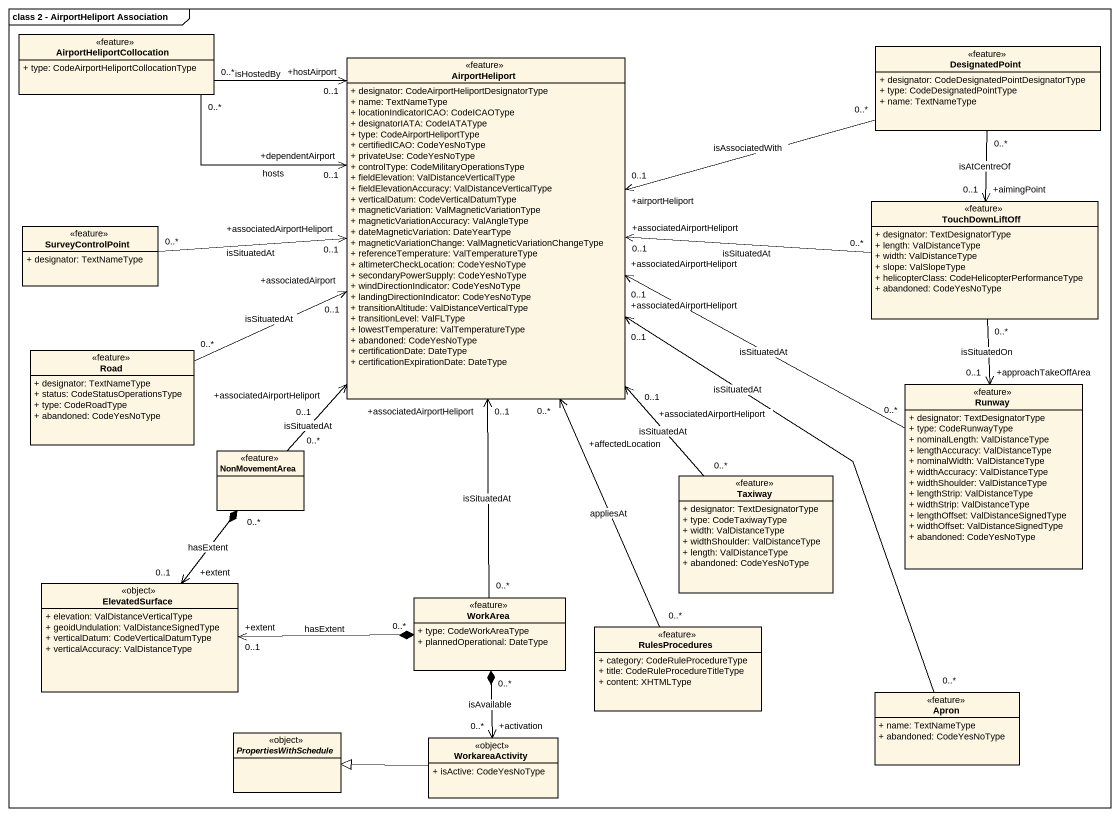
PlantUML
@startuml
mainframe class 2 - AirportHeliport Association
hide circle
hide empty members
skinparam classAttributeIconSize 0
class AirportHeliportCollocation <<feature>> {
  + type: CodeAirportHeliportCollocationType
}
class AirportHeliport <<feature>> {
  + designator: CodeAirportHeliportDesignatorType
  + name: TextNameType
  + locationIndicatorICAO: CodeICAOType
  + designatorIATA: CodeIATAType
  + type: CodeAirportHeliportType
  + certifiedICAO: CodeYesNoType
  + privateUse: CodeYesNoType
  + controlType: CodeMilitaryOperationsType
  + fieldElevation: ValDistanceVerticalType
  + fieldElevationAccuracy: ValDistanceVerticalType
  + verticalDatum: CodeVerticalDatumType
  + magneticVariation: ValMagneticVariationType
  + magneticVariationAccuracy: ValAngleType
  + dateMagneticVariation: DateYearType
  + magneticVariationChange: ValMagneticVariationChangeType
  + referenceTemperature: ValTemperatureType
  + altimeterCheckLocation: CodeYesNoType
  + secondaryPowerSupply: CodeYesNoType
  + windDirectionIndicator: CodeYesNoType
  + landingDirectionIndicator: CodeYesNoType
  + transitionAltitude: ValDistanceVerticalType
  + transitionLevel: ValFLType
  + lowestTemperature: ValTemperatureType
  + abandoned: CodeYesNoType
  + certificationDate: DateType
  + certificationExpirationDate: DateType
}
class DesignatedPoint <<feature>> {
  + designator: CodeDesignatedPointDesignatorType
  + type: CodeDesignatedPointType
  + name: TextNameType
}
class TouchDownLiftOff <<feature>> {
  + designator: TextDesignatorType
  + length: ValDistanceType
  + width: ValDistanceType
  + slope: ValSlopeType
  + helicopterClass: CodeHelicopterPerformanceType
  + abandoned: CodeYesNoType
}
class SurveyControlPoint <<feature>> {
  + designator: TextNameType
}
class Road <<feature>> {
  + designator: TextNameType
  + status: CodeStatusOperationsType
  + type: CodeRoadType
  + abandoned: CodeYesNoType
}
class Runway <<feature>> {
  + designator: TextDesignatorType
  + type: CodeRunwayType
  + nominalLength: ValDistanceType
  + lengthAccuracy: ValDistanceType
  + nominalWidth: ValDistanceType
  + widthAccuracy: ValDistanceType
  + widthShoulder: ValDistanceType
  + lengthStrip: ValDistanceType
  + widthStrip: ValDistanceType
  + lengthOffset: ValDistanceSignedType
  + widthOffset: ValDistanceSignedType
  + abandoned: CodeYesNoType
}
class NonMovementArea <<feature>>
class Taxiway <<feature>> {
  + designator: TextDesignatorType
  + type: CodeTaxiwayType
  + width: ValDistanceType
  + widthShoulder: ValDistanceType
  + length: ValDistanceType
  + abandoned: CodeYesNoType
}
class ElevatedSurface <<object>> {
  + elevation: ValDistanceVerticalType
  + geoidUndulation: ValDistanceSignedType
  + verticalDatum: CodeVerticalDatumType
  + verticalAccuracy: ValDistanceType
}
class WorkArea <<feature>> {
  + type: CodeWorkAreaType
  + plannedOperational: DateType
}
class RulesProcedures <<feature>> {
  + category: CodeRuleProcedureType
  + title: CodeRuleProcedureTitleType
  + content: XHTMLType
}
class Apron <<feature>> {
  + name: TextNameType
  + abandoned: CodeYesNoType
}
abstract class PropertiesWithSchedule <<object>>
class WorkareaActivity <<object>> {
  + isActive: CodeYesNoType
}
AirportHeliport "+dependentAirport\n0..1" <-left- "0..*" AirportHeliportCollocation : hosts
AirportHeliport "+hostAirport\n0..1" <-left- "0..*" AirportHeliportCollocation : isHostedBy
AirportHeliport "+airportHeliport\n0..1" <-right- "0..*" DesignatedPoint : isAssociatedWith
TouchDownLiftOff "0..*" -left-> "+associatedAirportHeliport\n0..1" AirportHeliport : isSituatedAt
TouchDownLiftOff "+aimingPoint\n0..1" <-up- "0..*" DesignatedPoint : isAtCentreOf
TouchDownLiftOff "0..*" --> "+approachTakeOffArea\n0..1" Runway : isSituatedOn
SurveyControlPoint "0..*" -right-> "+associatedAirportHeliport\n0..1" AirportHeliport : isSituatedAt
Road "0..*" -right-> "+associatedAirport\n0..1" AirportHeliport : isSituatedAt
Runway "0..*" -left-> "+associatedAirportHeliport\n0..1" AirportHeliport : isSituatedAt
NonMovementArea "0..*" -up-> "+associatedAirportHeliport\n0..1" AirportHeliport : isSituatedAt
NonMovementArea "0..*" *--> "+extent\n0..1" ElevatedSurface : hasExtent
Taxiway "0..*" -up-> "+associatedAirportHeliport\n0..1" AirportHeliport : isSituatedAt
WorkArea "0..*" -up-> "+associatedAirportHeliport\n0..1" AirportHeliport : isSituatedAt
WorkArea "0..*" *-left-> "+extent\n0..1" ElevatedSurface : hasExtent
WorkArea "0..*" *--> "+activation\n0..*" WorkareaActivity : isAvailable
RulesProcedures "0..*" -up-> "+affectedLocation\n0..*" AirportHeliport : appliesAt
Apron "0..*" -up-> "+associatedAirportHeliport\n0..1" AirportHeliport : isSituatedAt
WorkareaActivity -left-|> PropertiesWithSchedule
@enduml
